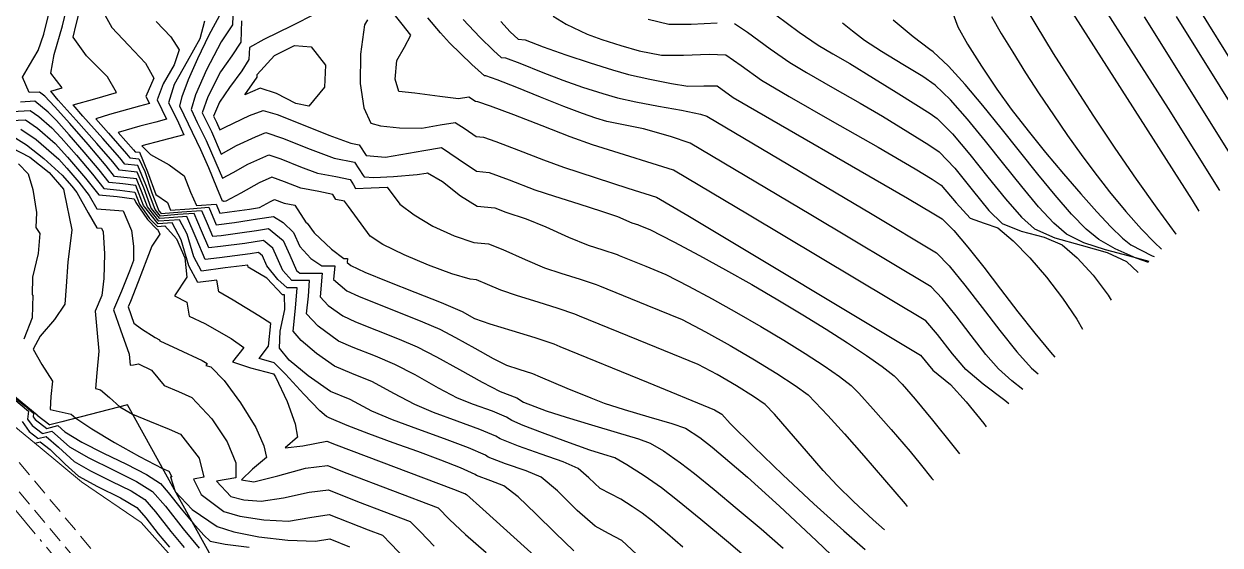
# Model space of a CAD drawing. Header units: millimetres. Extents: x -335 to 64136, y 248 to 109842.
# Drawn here: x 62499.8 to 62547.41, y 108526.31 to 108547.05 of the extents above; entities that cross this region are included whole.
import ezdxf

# ---------------------------------------------------------------- set-up
doc = ezdxf.new("R2010")
doc.units = ezdxf.units.MM
doc.header["$MEASUREMENT"] = 0
doc.linetypes.add('ACAD_ISO04W100', pattern=[30, 24, -3, 0, -3])
doc.linetypes.add('NASCOSTA', pattern=[9.525, 6.35, -3.175])
for name, color, linetype in [('curve livello 5m', 7, 'Continuous'), ('LIN010TR', 2, 'NASCOSTA'), ('LIN018TR', 6, 'NASCOSTA'), ('Per+Mod Surf', 7, 'Continuous'), ('sezioni', 7, 'Continuous'), ('TalusHautBas', 7, 'Continuous')]:
    doc.layers.add(name, color=color, linetype=linetype)
doc.layers.add('no_plot', color=5, linetype='Continuous', plot=False)

msp = doc.modelspace()

# ---------------------------------------------------------------- linework, layer by layer
at = {"layer": 'curve livello 5m', "color": 2, "flags": 128}
for points in [[(62541.21562, 108550.14489), (62545.33764, 108543.68491), (62547.38336, 108540.42288)], [(62511.40932, 108547.45651), (62510.45562, 108546.96759), (62509.34439, 108546.42531), (62508.7719, 108546.10828), (62508.7719, 108546.10828), (62508.75468, 108545.63026), (62508.47242, 108545.18042), (62507.98519, 108544.5167), (62507.5889, 108543.92952), (62507.5889, 108543.92952), (62507.34774, 108543.38476), (62507.46901, 108543.13511), (62507.60186, 108542.83285), (62507.80374, 108542.94497), (62508.77502, 108543.40021), (62509.31631, 108543.61002), (62509.31631, 108543.61002), (62509.87519, 108543.44668), (62510.85069, 108543.05883), (62511.9331, 108542.62121), (62512.81271, 108542.30856), (62512.81271, 108542.30856), (62513.14665, 108542.24168), (62513.42271, 108541.81642), (62514.18775, 108541.74925), (62515.72229, 108542.01063), (62516.41385, 108542.12843), (62517.08845, 108541.68498), (62517.8132, 108541.18576), (62517.8132, 108541.18576), (62518.31685, 108541.13436), (62519.10613, 108540.84094), (62520.13267, 108540.45222), (62520.13267, 108540.45222), (62520.91453, 108540.19338), (62521.87974, 108539.88716), (62522.7932, 108539.59647), (62523.41982, 108539.38422), (62523.41982, 108539.38422), (62523.99163, 108539.1394), (62524.261, 108539.05253), (62524.27822, 108539.04509), (62524.70994, 108538.86869), (62525.67073, 108538.37703), (62526.68206, 108537.83856), (62527.72199, 108537.26639), (62528.76859, 108536.67364), (62529.79994, 108536.07343), (62530.7941, 108535.47886), (62531.72915, 108534.90306), (62532.58315, 108534.35914), (62533.33417, 108533.86021), (62533.96029, 108533.41939), (62534.43957, 108533.0498), (62534.43957, 108533.0498), (62534.75112, 108532.71535), (62535.2716, 108532.11595), (62535.2716, 108532.11595), (62535.96522, 108531.27699), (62536.76797, 108530.27931), (62537.03192, 108529.94217)], [(62505.05612, 108547.14567), (62505.64343, 108546.53856), (62505.9826, 108546.02295), (62505.9826, 108546.02295), (62505.77557, 108545.42299), (62505.33825, 108544.66743), (62505.10223, 108544.0342), (62505.10223, 108544.0342), (62505.47944, 108543.25769), (62505.04479, 108543.14206), (62504.41317, 108542.97681), (62504.41317, 108542.97681), (62503.55388, 108542.73053), (62504.15998, 108542.0415), (62504.22391, 108541.9604), (62504.39628, 108541.94143), (62504.71887, 108541.16282), (62505.05082, 108540.26677), (62505.05082, 108540.26677), (62505.50782, 108539.94601), (62505.63209, 108539.64002), (62506.39422, 108539.69598), (62507.15858, 108539.75281), (62507.15858, 108539.75281), (62507.45502, 108539.05896), (62508.18414, 108539.14976), (62509.09469, 108539.28806), (62509.73167, 108539.38183), (62509.73167, 108539.38183), (62510.12347, 108539.14369), (62510.52622, 108538.74384), (62510.52622, 108538.74384), (62510.77465, 108538.18548), (62511.21664, 108537.7199), (62511.65299, 108537.42078), (62511.65299, 108537.42078), (62512.17554, 108537.42328), (62512.12597, 108536.8756), (62512.64946, 108536.4331), (62513.11112, 108536.21518), (62513.87511, 108535.90529), (62514.77816, 108535.55112), (62515.65697, 108535.20038), (62516.34826, 108534.90078), (62516.34826, 108534.90078), (62516.98193, 108534.56954), (62517.74727, 108534.14149), (62518.47807, 108533.73441), (62519.00817, 108533.46605), (62519.00817, 108533.46605), (62519.49292, 108533.30812), (62520.0392, 108533.13355), (62520.0392, 108533.13355), (62520.34152, 108533.00299), (62521.41277, 108532.55726), (62522.35932, 108532.17048), (62522.8972, 108531.95871), (62522.8972, 108531.95871), (62523.68713, 108531.70606), (62524.67476, 108531.41598), (62525.5828, 108531.14677), (62526.13396, 108530.95672), (62526.13396, 108530.95672), (62526.69608, 108530.59282), (62527.19088, 108530.20164), (62527.8954, 108529.61541), (62528.5983, 108529.00999), (62528.5983, 108529.00999), (62529.87078, 108527.85881), (62531.34731, 108526.48248), (62532.51105, 108525.36485)], [(62518.78035, 108547.1444), (62519.15484, 108546.73575), (62519.46768, 108546.4411), (62519.75246, 108546.41186), (62520.46017, 108546.13464), (62521.36698, 108545.8219), (62522.34192, 108545.50153), (62523.2257, 108545.22473), (62523.85897, 108545.04267), (62523.85897, 108545.04267), (62524.70436, 108544.8454), (62525.57882, 108544.67255), (62526.22, 108544.57599), (62526.22, 108544.57599), (62526.8589, 108544.58653), (62527.38441, 108544.58469), (62527.38441, 108544.58469), (62528.03398, 108544.12579), (62534.97005, 108540.10977), (62536.00951, 108539.49436), (62536.34183, 108539.29504), (62536.80905, 108538.82578), (62537.37193, 108538.16344), (62538.00287, 108537.36594), (62538.67429, 108536.49118), (62539.35857, 108535.59708), (62540.02814, 108534.74154), (62540.65539, 108533.98247), (62540.83254, 108533.79026)], [(62544.55529, 108537.5595), (62544.0663, 108537.73202), (62543.23791, 108538.09474), (62542.57604, 108538.46916), (62542.57604, 108538.46916), (62542.07302, 108538.88446), (62541.48979, 108539.48513), (62540.84347, 108540.22935), (62540.15114, 108541.07528), (62539.42993, 108541.98109), (62538.69692, 108542.90495), (62537.96922, 108543.80502), (62537.26394, 108544.63949), (62536.59818, 108545.36651), (62535.98904, 108545.94425), (62535.85238, 108546.03015), (62535.19288, 108546.54186), (62534.3947, 108547.20074)], [(62521.68597, 108526.0848), (62520.94285, 108526.79753), (62520.18015, 108527.55464), (62519.47415, 108528.2239), (62518.9011, 108528.67306), (62518.38655, 108528.87119), (62517.81186, 108529.08503), (62517.75464, 108529.12202), (62517.1746, 108529.38229), (62516.38906, 108529.69004), (62515.47139, 108530.02909), (62514.49499, 108530.38324), (62513.53322, 108530.7363), (62512.65948, 108531.07208), (62511.94715, 108531.37438), (62511.89042, 108531.40498), (62511.83934, 108531.42614), (62511.57333, 108531.651), (62510.93361, 108532.32082), (62510.21055, 108533.1134), (62509.75894, 108533.56201), (62509.16587, 108533.73753), (62509.53959, 108534.22239), (62509.62765, 108535.12932), (62509.15236, 108535.42992), (62508.12416, 108536.05612), (62507.55221, 108536.39318), (62507.47438, 108536.84938), (62506.71962, 108536.75539), (62506.36577, 108537.42079), (62506.05855, 108538.45809), (62505.70367, 108539.13334), (62505.14738, 108539.09223), (62504.5589, 108539.8292), (62504.24872, 108540.62282), (62503.73737, 108540.68446), (62503.19053, 108540.73926), (62502.79809, 108541.2371), (62502.19966, 108541.94444), (62501.59863, 108542.63672), (62501.0901, 108543.20583), (62500.76917, 108543.54365), (62500.23454, 108543.96961), (62499.66663, 108543.93447)], [(62499.2924, 108542.13264), (62500.03986, 108541.74491), (62500.80956, 108541.13165), (62501.37061, 108540.47686), (62501.37061, 108540.47686), (62501.39984, 108540.3393), (62501.70258, 108538.8579), (62501.6393, 108538.31144), (62501.55028, 108537.58328), (62501.55028, 108537.58328), (62501.47943, 108536.60523), (62501.42307, 108535.89747), (62501.42307, 108535.89747), (62501.01359, 108535.28269), (62500.45165, 108534.62669), (62500.16117, 108534.10943), (62500.16117, 108534.10943), (62500.51273, 108533.50232), (62500.93664, 108532.83104), (62500.93664, 108532.83104), (62500.86841, 108532.22504), (62500.83755, 108531.71045), (62500.83755, 108531.71045), (62501.67824, 108531.51814), (62501.86101, 108531.35455), (62502.50637, 108530.9311), (62503.40618, 108530.39505), (62504.39826, 108529.83993), (62505.32046, 108529.35926), (62505.32046, 108529.35926), (62505.56881, 108529.25549), (62505.69031, 108529.03264), (62505.63636, 108529.0231), (62505.81631, 108528.44863), (62506.5012, 108527.71981), (62507.48556, 108527.0553), (62507.48556, 108527.0553), (62508.15181, 108526.83139), (62509.15041, 108526.639), (62510.29746, 108526.50601), (62511.40904, 108526.46032), (62511.40904, 108526.46032), (62511.97845, 108526.55487), (62512.76183, 108526.24725)]]:
    msp.add_lwpolyline(points, dxfattribs=at)
at = {"layer": 'LIN010TR', "lineweight": 0, "ltscale": 0.1, "flags": 128}
for points in [[(62486.78305, 108544.94244), (62492.63692, 108537.93564), (62523.52337, 108500.96604)], [(62486.78305, 108543.77937), (62492.63692, 108536.77257), (62523.52337, 108499.80296)]]:
    msp.add_lwpolyline(points, dxfattribs=at)
at = {"layer": 'LIN018TR', "linetype": 'ACAD_ISO04W100', "lineweight": 0, "ltscale": 0.1, "flags": 128}
msp.add_lwpolyline([(62486.78305, 108542.87775), (62523.52337, 108498.90134)], dxfattribs=at)
at = {"layer": 'no_plot', "flags": 128}
for points in [[(62540.09074, 108549.75612), (62546.29355, 108540.03515), (62546.56807, 108539.59741)], [(62545.21583, 108549.83779), (62546.94593, 108547.02367), (62548.98307, 108543.75845)], [(62526.02677, 108526.23186), (62525.41021, 108526.76058), (62524.81088, 108527.25928), (62524.40857, 108527.57837), (62524.40857, 108527.57837), (62524.01214, 108527.84644), (62523.5549, 108528.13099), (62523.5549, 108528.13099), (62522.73694, 108528.56462), (62522.28483, 108528.98003), (62521.86229, 108529.36083), (62521.86229, 108529.36083), (62521.26234, 108529.62573), (62520.39133, 108529.92723), (62519.47733, 108530.23997), (62518.74843, 108530.53854), (62518.74843, 108530.53854), (62518.58484, 108530.6443), (62517.94229, 108530.91577), (62517.04314, 108531.2475), (62516.10638, 108531.59119), (62515.35103, 108531.89849), (62515.35103, 108531.89849), (62514.52769, 108532.34155), (62513.67355, 108532.8033), (62513.67355, 108532.8033), (62512.84522, 108533.14217), (62512.16339, 108533.42893), (62512.16339, 108533.42893), (62511.4392, 108533.92793), (62510.82746, 108534.44503), (62510.51168, 108534.82509), (62510.51168, 108534.82509), (62510.60975, 108535.73742), (62510.66808, 108536.55312), (62510.66808, 108536.55312), (62510.27971, 108536.55126), (62509.90355, 108536.87625), (62509.47028, 108537.4207), (62509.47028, 108537.4207), (62509.29489, 108537.8149), (62509.12861, 108537.94841), (62508.80474, 108537.89985), (62507.58543, 108537.73963), (62507.01378, 108537.67682), (62507.01378, 108537.67682), (62506.65012, 108538.525), (62506.28564, 108539.38112), (62506.28564, 108539.38112), (62505.75713, 108539.34635), (62505.2018, 108539.30105), (62505.2018, 108539.30105), (62504.86627, 108539.72124), (62504.56782, 108540.52077), (62504.30774, 108541.15026), (62504.30774, 108541.15026), (62503.60388, 108541.22771), (62503.34284, 108541.55886), (62502.7008, 108542.29431), (62501.87431, 108543.21449), (62501.16338, 108544.01023), (62500.868, 108544.37236), (62501.32572, 108544.50355), (62500.86777, 108545.08949), (62500.99955, 108545.83384), (62501.34065, 108546.97533), (62501.57416, 108547.97333)], [(62545.66378, 108538.68182), (62545.66064, 108538.68565), (62545.66064, 108538.68565), (62544.89876, 108539.71521), (62544.07995, 108540.86792), (62543.23146, 108542.10188), (62542.38051, 108543.37521), (62541.55434, 108544.646), (62540.78019, 108545.87236), (62540.0853, 108547.01241), (62539.4969, 108548.02423)], [(62524.57652, 108525.57474), (62523.59179, 108526.49648), (62523.06632, 108526.77548), (62522.5351, 108527.05666), (62522.5351, 108527.05666), (62521.82187, 108527.68395), (62521.03023, 108528.46542), (62520.38169, 108529.01694), (62520.38169, 108529.01694), (62519.79357, 108529.26165), (62518.97142, 108529.54014), (62518.28015, 108529.81178), (62518.28015, 108529.81178), (62518.16974, 108529.88316), (62517.48963, 108530.17785), (62516.54077, 108530.53511), (62515.4799, 108530.92035), (62514.46376, 108531.29899), (62513.64909, 108531.63644), (62513.64909, 108531.63644), (62512.78198, 108532.10414), (62512.00136, 108532.42753), (62511.11229, 108533.04016), (62510.36126, 108533.67499), (62509.97359, 108534.14159), (62509.97359, 108534.14159), (62510.00006, 108534.81879), (62510.1825, 108535.69131), (62510.16559, 108536.26307), (62510.16559, 108536.26307), (62510.09092, 108536.26271), (62509.46866, 108536.93111), (62508.727, 108537.36819), (62508.71371, 108537.44611), (62507.80575, 108537.33812), (62506.8667, 108537.2161), (62506.8667, 108537.2161), (62506.56297, 108537.78726), (62506.29927, 108538.67763), (62505.99465, 108539.25723), (62505.99465, 108539.25723), (62505.17459, 108539.19664), (62504.71258, 108539.77522), (62504.48049, 108540.39699), (62504.27823, 108540.88654), (62504.27823, 108540.88654), (62503.39721, 108540.98349), (62503.07047, 108541.39798), (62502.35095, 108542.24845), (62501.6283, 108543.08081), (62501.01687, 108543.76508), (62500.63101, 108544.17125), (62500.63101, 108544.17125), (62500.42297, 108544.33701), (62500.00319, 108544.31766), (62499.73924, 108544.93422), (62500.01405, 108545.41037), (62500.37022, 108545.98572), (62500.37022, 108545.98572), (62500.58966, 108546.63979), (62500.79306, 108547.44461)], [(62529.01228, 108525.42143), (62527.84542, 108526.40964), (62526.7371, 108527.33187), (62525.80607, 108528.08932), (62525.17107, 108528.58318), (62525.17107, 108528.58318), (62524.48293, 108529.0652), (62523.79722, 108529.5091), (62523.31967, 108529.7817), (62523.31967, 108529.7817), (62522.8827, 108529.91897), (62522.32609, 108530.08928), (62522.32609, 108530.08928), (62521.37208, 108530.42628), (62520.43867, 108530.77137), (62519.67163, 108531.06942), (62519.21671, 108531.2653), (62519.21671, 108531.2653), (62518.99994, 108531.40544), (62518.44329, 108531.63286), (62517.69012, 108531.90755), (62517.05297, 108532.16055), (62517.05297, 108532.16055), (62516.29303, 108532.55952), (62515.36567, 108533.07884), (62514.56512, 108533.50246), (62514.56512, 108533.50246), (62513.79828, 108533.82381), (62512.89913, 108534.17767), (62512.32541, 108534.43032), (62512.32541, 108534.43032), (62511.51017, 108535.02113), (62511.04978, 108535.50859), (62511.04978, 108535.50859), (62511.12552, 108536.21319), (62511.17056, 108536.84317), (62511.17056, 108536.84317), (62510.46849, 108536.83982), (62510.10161, 108537.23389), (62509.70533, 108538.12455), (62509.32963, 108538.42622), (62508.59787, 108538.31648), (62507.61954, 108538.18793), (62507.16086, 108538.13753), (62507.16086, 108538.13753), (62506.86907, 108538.81809), (62506.57662, 108539.50502), (62506.57662, 108539.50502), (62505.91949, 108539.46178), (62505.22902, 108539.40545), (62505.22902, 108539.40545), (62505.01995, 108539.66726), (62504.65515, 108540.64454), (62504.33726, 108541.41398), (62504.33726, 108541.41398), (62503.81056, 108541.47194), (62503.61522, 108541.71974), (62502.93288, 108542.49567), (62502.13819, 108543.38024), (62501.76329, 108543.82508), (62501.76329, 108543.82508), (62502.61949, 108544.07144), (62503.48192, 108544.31766), (62503.48192, 108544.31766), (62503.12351, 108544.93897), (62502.29423, 108545.7759), (62501.76246, 108546.51771), (62501.76246, 108546.51771), (62501.87905, 108547.02952), (62502.04073, 108547.65376)], [(62502.95937, 108547.50173), (62503.29594, 108546.91115), (62503.96679, 108546.1971), (62504.63789, 108545.48286), (62504.97524, 108544.89174), (62504.65312, 108544.16409), (62504.79114, 108543.87997), (62504.40101, 108543.7772), (62503.20552, 108543.44213), (62502.65859, 108543.27781), (62503.15833, 108542.7028), (62503.8876, 108541.88062), (62504.01723, 108541.71617), (62504.36677, 108541.67771), (62504.60534, 108541.18016), (62504.88579, 108540.32917), (62505.17364, 108539.61328), (62505.25623, 108539.50986), (62506.08185, 108539.57721), (62506.8676, 108539.62891), (62507.08802, 108539.11118), (62507.30794, 108538.59825), (62507.65364, 108538.63623), (62508.39101, 108538.73312), (62509.06156, 108538.83497), (62509.53065, 108538.90402), (62510.11577, 108538.43419), (62510.38018, 108537.84295), (62510.64685, 108537.2406), (62510.77511, 108537.12893), (62511.67305, 108537.13322), (62511.58787, 108536.19209), (62511.91254, 108535.84834), (62512.48743, 108535.43171), (62512.99373, 108535.20001), (62513.82805, 108534.8679), (62514.73437, 108534.51017), (62515.45669, 108534.20162), (62516.22168, 108533.80349), (62517.13608, 108533.29372), (62518.03535, 108532.79315), (62518.7549, 108532.4226), (62519.41505, 108532.16658), (62519.685, 108531.99205), (62520.58914, 108531.65009), (62521.37831, 108531.3979), (62522.38444, 108531.09569), (62523.40976, 108530.79149), (62524.25648, 108530.53333), (62524.72681, 108530.36921), (62525.25298, 108530.05539), (62525.93358, 108529.588), (62526.49147, 108529.15553), (62527.27679, 108528.51794), (62528.19152, 108527.75679), (62529.13767, 108526.95363), (62530.01721, 108526.19001)], [(62534.04466, 108526.91761), (62533.5954, 108527.31623), (62532.81398, 108528.04462), (62532.16498, 108528.68006), (62532.16498, 108528.68006), (62531.61421, 108529.28043), (62530.94133, 108530.05422), (62530.25686, 108530.8499), (62529.67133, 108531.51599), (62529.29525, 108531.90098), (62529.29525, 108531.90098), (62528.84215, 108532.22339), (62528.16492, 108532.64555), (62527.38819, 108533.09294), (62526.63658, 108533.49102), (62526.63658, 108533.49102), (62524.61817, 108534.31969), (62521.9162, 108535.41983), (62521.9162, 108535.41983), (62521.72792, 108535.50114), (62521.06898, 108535.7245), (62520.25997, 108535.97479), (62519.44862, 108536.22571), (62518.78269, 108536.45097), (62518.78269, 108536.45097), (62518.24765, 108536.68284), (62517.81264, 108536.86629), (62517.81264, 108536.86629), (62517.55737, 108536.88624), (62516.83293, 108537.10416), (62515.90386, 108537.45059), (62514.933, 108537.8607), (62514.08321, 108538.26963), (62514.08321, 108538.26963), (62513.58623, 108538.60224), (62512.72017, 108539.78151), (62512.5611, 108539.9946), (62512.21501, 108540.06828), (62512.09043, 108540.26209), (62511.53927, 108540.37921), (62510.82292, 108540.51596), (62510.82292, 108540.51596), (62510.17154, 108540.76504), (62509.66212, 108540.94804), (62509.66212, 108540.94804), (62509.15996, 108540.72724), (62508.42767, 108540.31609), (62507.8383, 108539.99321), (62507.8383, 108539.99321), (62507.77041, 108539.98303), (62507.74917, 108539.98039), (62507.74054, 108540.0006), (62507.69608, 108539.99731), (62507.47284, 108540.54214), (62507.15552, 108541.32839), (62507.15552, 108541.32839), (62506.8407, 108542.04467), (62506.34516, 108543.05754), (62506.00043, 108543.77442), (62506.00043, 108543.77442), (62506.09079, 108544.16702), (62506.34316, 108544.83137), (62506.71744, 108545.67687), (62507.17354, 108546.61294), (62507.67134, 108547.54898)], [(62508.13151, 108547.7168), (62508.1063, 108547.01715), (62507.64386, 108546.3425), (62507.06562, 108545.22339), (62506.62328, 108544.22414), (62506.44954, 108543.64453), (62506.69594, 108543.13212), (62507.05014, 108542.40815), (62507.4361, 108541.523), (62507.70808, 108540.91121), (62508.12407, 108541.13702), (62508.70788, 108541.46649), (62509.54685, 108541.83537), (62510.02001, 108541.68211), (62510.80219, 108541.3649), (62511.48618, 108541.11349), (62512.21626, 108540.97411), (62512.77835, 108540.85469), (62512.90987, 108540.6521), (62513.00235, 108540.49849), (62513.62565, 108540.52328), (62514.26038, 108540.55214), (62514.75602, 108539.87725), (62515.33035, 108539.44576), (62516.07039, 108538.9976), (62516.92671, 108538.61237), (62517.70442, 108538.34694), (62518.29078, 108538.3011), (62518.85855, 108538.07242), (62519.74699, 108537.67466), (62520.519, 108537.34711), (62521.16563, 108537.13284), (62521.93143, 108536.89764), (62522.57228, 108536.68494), (62522.70354, 108536.62825), (62524.58723, 108535.86129), (62525.99437, 108535.28357), (62526.92278, 108534.80019), (62527.90709, 108534.25464), (62528.87763, 108533.68857), (62529.76474, 108533.14366), (62530.49876, 108532.66155), (62531.01002, 108532.28392), (62531.29498, 108532.00336), (62531.79503, 108531.46567), (62532.45652, 108530.73108), (62533.2258, 108529.8598), (62534.04922, 108528.91207), (62534.87311, 108527.94808), (62534.9581, 108527.84245)], [(62538.99706, 108531.93185), (62538.84307, 108532.06105), (62537.98458, 108532.71109), (62537.2821, 108533.29842), (62537.2821, 108533.29842), (62536.75139, 108533.9266), (62536.16524, 108534.68893), (62535.69422, 108535.22741), (62535.69422, 108535.22741), (62528.6701, 108539.44051), (62525.64858, 108541.22939), (62522.85022, 108542.0989), (62522.42673, 108542.2365), (62521.54537, 108542.56111), (62520.42782, 108542.98913), (62519.29509, 108543.4261), (62518.36816, 108543.77756), (62517.86801, 108543.94905), (62517.86801, 108543.94905), (62517.77399, 108543.95864), (62517.51278, 108544.1346), (62517.09725, 108544.06383), (62516.35487, 108544.16047), (62515.35429, 108544.29617), (62515.35429, 108544.29617), (62514.7148, 108544.35858), (62514.58137, 108544.85563), (62514.63592, 108545.58929), (62514.63592, 108545.58929), (62514.94972, 108546.1247), (62515.20108, 108546.59914), (62514.85978, 108547.04359), (62514.48706, 108547.50981)], [(62539.55625, 108532.49803), (62539.11869, 108532.8511), (62538.59231, 108533.32487), (62538.59231, 108533.32487), (62538.08181, 108533.90049), (62537.49609, 108534.64475), (62536.89741, 108535.42705), (62536.34799, 108536.11676), (62535.91009, 108536.58328), (62535.91009, 108536.58328), (62531.11657, 108539.45846), (62526.31559, 108542.30085), (62525.52815, 108542.57336), (62524.46366, 108542.87629), (62524.46366, 108542.87629), (62523.72546, 108543.02188), (62522.99929, 108543.16574), (62522.99929, 108543.16574), (62522.56547, 108543.29696), (62522.02734, 108543.47801), (62522.02734, 108543.47801), (62521.29118, 108543.75849), (62520.36481, 108544.1305), (62519.4226, 108544.51265), (62518.63892, 108544.82356), (62518.18814, 108544.98184), (62518.18814, 108544.98184), (62518.1275, 108544.98807), (62517.62384, 108545.42967), (62516.73216, 108546.30226), (62516.73216, 108546.30226), (62516.37391, 108546.69319), (62515.88103, 108547.2963)], [(62520.86206, 108547.36277), (62521.3817, 108547.04409), (62522.2209, 108546.64552), (62522.79385, 108546.43492), (62523.55974, 108546.18886), (62524.28881, 108545.98114), (62525.17695, 108545.80559), (62526.0559, 108545.80522), (62527.0766, 108545.84924), (62527.7342, 108545.8247), (62528.34986, 108545.39657), (62529.16076, 108544.81688), (62530.26248, 108544.16191), (62531.96795, 108543.18558), (62533.79679, 108542.14078), (62535.26861, 108541.2804), (62535.94269, 108540.86548), (62536.30646, 108540.62808), (62536.91009, 108539.93282), (62537.46202, 108539.31672), (62538.01688, 108539.12299), (62538.55655, 108538.93056), (62539.17749, 108538.4116), (62539.83766, 108537.74314), (62540.50243, 108536.97052), (62541.13719, 108536.13908), (62541.7073, 108535.29419), (62541.93301, 108534.90447)], [(62529.7201, 108547.41023), (62530.65588, 108546.72604), (62531.41432, 108546.19905), (62531.99181, 108545.86346), (62532.67082, 108545.47153), (62533.61543, 108544.89659), (62534.51886, 108544.33814), (62535.2977, 108543.84861), (62535.86847, 108543.48047), (62536.14775, 108543.28617), (62536.76352, 108542.66999), (62537.45312, 108541.85565), (62538.17001, 108540.95695), (62538.86765, 108540.08772), (62539.4995, 108539.36178), (62540.01903, 108538.89294), (62540.83567, 108538.53192), (62541.87791, 108538.24394), (62542.90742, 108537.95704), (62543.68587, 108537.59925), (62544.15358, 108537.15277)], [(62536.72817, 108547.58317), (62536.96883, 108546.93043), (62537.35753, 108546.24558), (62537.90863, 108545.3689), (62538.52229, 108544.45397), (62539.09868, 108543.65435), (62539.76423, 108542.79722), (62540.46522, 108541.92898), (62541.17376, 108541.08127), (62541.86199, 108540.28569), (62542.50206, 108539.57388), (62543.06608, 108538.97745), (62543.5262, 108538.52804), (62543.85455, 108538.25727), (62544.70009, 108537.82123), (62544.78442, 108537.79148)], [(62538.30602, 108547.3419), (62538.6949, 108546.67318), (62539.15416, 108545.91972), (62539.66579, 108545.10921), (62540.21181, 108544.26934), (62540.77421, 108543.4278), (62541.33498, 108542.61227), (62541.87613, 108541.85044), (62542.37966, 108541.17), (62543.00705, 108540.37177), (62543.66217, 108539.5852), (62544.27893, 108538.88528), (62544.79125, 108538.34701), (62545.08076, 108538.09152)], [(62544.38173, 108547.33468), (62548.19866, 108541.24836)], [(62545.66329, 108547.3389), (62548.2375, 108543.21282)], [(62506.98996, 108547.15416), (62506.79906, 108546.46044), (62506.2973, 108545.55982), (62505.7822, 108544.64391), (62505.55133, 108543.90431), (62505.89684, 108543.22998), (62506.16773, 108542.6354), (62505.30283, 108542.41559), (62504.4904, 108542.19355), (62504.83122, 108541.85027), (62505.58259, 108541.43694), (62506.1817, 108541.0065), (62506.42815, 108540.35973), (62506.66409, 108539.81867), (62507.44956, 108539.8767), (62507.6021, 108539.51967), (62507.97727, 108539.5664), (62508.77371, 108539.68046), (62509.17679, 108539.74628), (62509.61203, 108539.988), (62509.7774, 108540.06071), (62510.15966, 108539.91842), (62510.57706, 108539.83482), (62511.03035, 108539.12961), (62511.0677, 108539.12165), (62511.35592, 108538.73556), (62512.03433, 108538.08037), (62512.53087, 108537.71263), (62512.67802, 108537.71333), (62512.66406, 108537.5591), (62512.81148, 108537.43449), (62513.3642, 108537.17359), (62514.27888, 108536.80258), (62515.36004, 108536.37856), (62516.41219, 108535.95864), (62517.23983, 108535.59993), (62517.73545, 108535.3326), (62518.33959, 108535.12057), (62519.21556, 108534.85038), (62520.13851, 108534.56749), (62520.88356, 108534.31735), (62521.12886, 108534.21141), (62524.64912, 108532.77809), (62527.27879, 108531.69846), (62527.58048, 108531.51804), (62527.90611, 108531.15256), (62528.84963, 108530.2156), (62530.00634, 108529.10866), (62531.24366, 108527.95531), (62532.42903, 108526.87911), (62533.27542, 108526.13876)], [(62508.46119, 108547.17575), (62508.43049, 108546.32371), (62508.06823, 108545.78381), (62507.61638, 108545.13601), (62507.12078, 108544.14295), (62506.89864, 108543.51465), (62507.25958, 108542.77163), (62507.65497, 108541.87203), (62508.25581, 108542.20573), (62509.01082, 108542.5596), (62509.43158, 108542.72269), (62510.09469, 108542.50791), (62511.19086, 108542.06336), (62512.14945, 108541.71103), (62512.9625, 108541.54819), (62513.3058, 108541.01935), (62513.33827, 108540.96543), (62513.72152, 108540.94142), (62514.50577, 108540.97487), (62515.45574, 108541.05573), (62515.80209, 108541.11473), (62515.86439, 108541.12534), (62516.46074, 108540.78178), (62517.17375, 108540.2126), (62517.8328, 108539.79932), (62518.54128, 108539.72702), (62518.98564, 108539.56009), (62519.79006, 108539.29873), (62520.57042, 108538.97187), (62521.47977, 108538.56779), (62522.25532, 108538.24326), (62522.83782, 108538.0555), (62523.41664, 108537.86873), (62523.49088, 108537.83667), (62524.55628, 108537.40288), (62525.35215, 108537.07613), (62526.24777, 108536.61562), (62527.19507, 108536.10542), (62528.16371, 108535.56367), (62529.12336, 108535.00852), (62530.04368, 108534.45812), (62530.89432, 108533.93061), (62531.64495, 108533.44413), (62532.26522, 108533.01683), (62532.72479, 108532.66686), (62533.0356, 108532.35024), (62533.60382, 108531.72321), (62534.31942, 108530.9093), (62535.07235, 108530.03202), (62535.47478, 108529.54527), (62535.94052, 108528.96643), (62535.99698, 108528.89431)], [(62513.47068, 108547.21622), (62513.3591, 108547.01684), (62513.19185, 108545.84852), (62513.18572, 108544.68485), (62513.32896, 108543.70919), (62513.60982, 108543.10491), (62513.99542, 108542.98821), (62514.74826, 108542.91473), (62515.64249, 108542.90653), (62516.36329, 108543.03782), (62516.96332, 108543.13152), (62517.36358, 108542.8684), (62517.79359, 108542.5722), (62518.09243, 108542.5417), (62518.58219, 108542.36959), (62519.47784, 108542.02667), (62520.4776, 108541.64193), (62521.2797, 108541.34436), (62523.83124, 108540.51536), (62524.98157, 108540.15792), (62526.22363, 108539.42256), (62535.47835, 108533.87153), (62535.97189, 108533.27197), (62536.672, 108532.70704), (62537.30446, 108532.00659), (62537.99934, 108531.14297), (62538.09111, 108531.01459)], [(62517.27773, 108547.21868), (62517.9435, 108546.519), (62518.4893, 108545.98489), (62518.79759, 108545.71458), (62518.9703, 108545.69685), (62519.53109, 108545.48745), (62520.44826, 108545.11623), (62521.24376, 108544.80633), (62522.03597, 108544.53549), (62522.84537, 108544.27545), (62523.42913, 108544.10421), (62524.15746, 108543.94664), (62525.06188, 108543.78073), (62525.97307, 108543.61386), (62526.72168, 108543.45339), (62526.9826, 108543.37232), (62533.56304, 108539.47641), (62536.12596, 108537.93916), (62536.6265, 108537.41857), (62537.24621, 108536.65845), (62537.93438, 108535.76525), (62538.6403, 108534.84537), (62539.31325, 108534.00525), (62539.90252, 108533.35132), (62540.16927, 108533.11871)], [(62524.65087, 108547.23661), (62525.47327, 108547.0452), (62526.36212, 108547.04257), (62527.39563, 108547.09265)], [(62528.08398, 108547.06471), (62528.60289, 108546.71889), (62529.50057, 108546.0619), (62530.28754, 108545.50796), (62530.95172, 108545.11311), (62531.97988, 108544.52452), (62533.08241, 108543.89466), (62533.96972, 108543.37597), (62534.98035, 108542.75768), (62535.81642, 108542.23218), (62536.2271, 108541.95712), (62536.84665, 108541.30418), (62537.54005, 108540.44488), (62538.20533, 108539.62863), (62538.74052, 108539.10483), (62539.48765, 108538.80515), (62540.40347, 108538.56209), (62541.12121, 108538.26491), (62541.71886, 108537.74266), (62542.3502, 108537.04598), (62542.95088, 108536.25918), (62543.07651, 108536.06225)], [(62544.59139, 108537.59604), (62543.80842, 108537.80441), (62542.85192, 108538.05757), (62541.98316, 108538.34018), (62541.29754, 108538.68105), (62541.29754, 108538.68105), (62540.7879, 108539.11745), (62540.18408, 108539.77082), (62539.51259, 108540.5763), (62538.79997, 108541.46902), (62538.07272, 108542.38413), (62537.35736, 108543.25677), (62536.68041, 108544.02209), (62536.0684, 108544.61521), (62536.0684, 108544.61521), (62535.57422, 108544.95138), (62534.78186, 108545.43295), (62533.92857, 108545.94827), (62533.25158, 108546.38568), (62533.25158, 108546.38568), (62532.77749, 108546.76639), (62532.38088, 108547.07815)], [(62499.33594, 108543.56252), (62500.04611, 108543.60222), (62500.39527, 108543.36186), (62500.90734, 108542.91605), (62501.28566, 108542.51151), (62501.88505, 108541.83009), (62502.52571, 108541.07622), (62502.98386, 108540.49503), (62503.62225, 108540.43105), (62504.21921, 108540.35909), (62504.40522, 108539.88318), (62504.79726, 108539.31105), (62505.12017, 108538.98783), (62505.41269, 108539.00944), (62505.87687, 108538.50314), (62506.19996, 108537.74691), (62506.28503, 108536.96763), (62505.79638, 108536.23541), (62506.28273, 108535.97321), (62506.37741, 108535.41817), (62506.99583, 108535.13109), (62508.05248, 108534.52552), (62508.54617, 108534.17719), (62508.10115, 108533.59983), (62508.81236, 108533.35811), (62509.72632, 108533.11886), (62509.80946, 108533.00619), (62510.27624, 108532.02307), (62510.60123, 108531.1329), (62510.68692, 108530.60274), (62510.20233, 108530.17569), (62510.90308, 108530.25451), (62511.85638, 108530.45035), (62512.22353, 108530.30617), (62516.89403, 108528.53367), (62517.33954, 108528.36088), (62517.34358, 108528.35827), (62517.42051, 108528.32917), (62518.06902, 108527.73882), (62521.61986, 108524.53477)], [(62499.27187, 108543.20208), (62499.85768, 108543.23482), (62500.33925, 108542.90332), (62501.04551, 108542.28844), (62501.53929, 108541.74854), (62502.25333, 108540.91534), (62502.77718, 108540.2508), (62503.50712, 108540.17765), (62504.18969, 108540.09537), (62504.25153, 108539.93716), (62504.71293, 108539.26383), (62505.09296, 108538.88342), (62505.12171, 108538.88555), (62505.20746, 108538.68484), (62504.89093, 108538.21055), (62504.68414, 108537.69098), (62504.34084, 108536.78226), (62504.038, 108535.99906), (62503.94914, 108535.79212), (62504.178, 108535.14258), (62504.47469, 108534.9192), (62505.01946, 108534.56819), (62505.19768, 108534.47211), (62505.20262, 108534.44317), (62505.91879, 108534.10167), (62506.89562, 108533.65722), (62507.09313, 108533.53569), (62507.03644, 108533.46214), (62507.24348, 108533.40086), (62507.76608, 108532.86204), (62508.42523, 108531.96877), (62509.02319, 108530.98903), (62509.34826, 108530.26406), (62509.45994, 108529.79274), (62508.90184, 108529.32477), (62508.45428, 108528.90649), (62508.94823, 108528.83239), (62509.90853, 108529.07005), (62510.99986, 108529.36844), (62511.8869, 108529.47648), (62512.64884, 108529.17728), (62516.28295, 108527.79809), (62516.73832, 108527.32777), (62517.37993, 108526.7362), (62518.19985, 108526.00905)], [(62499.66925, 108542.86743), (62500.28323, 108542.44477), (62501.18368, 108541.66084), (62501.50962, 108541.30445), (62501.98095, 108540.75446), (62502.39866, 108540.22457), (62502.69699, 108539.69388), (62503.22705, 108539.65656), (62503.74562, 108539.61659), (62504.08285, 108538.82827), (62504.16432, 108538.21089), (62504.1566, 108537.64013), (62504.00235, 108537.21648), (62503.68251, 108536.41091), (62503.36637, 108535.6747), (62503.63619, 108534.87501), (62503.98737, 108533.91224), (62504.02783, 108533.46816), (62504.15343, 108533.4864), (62504.36046, 108533.51646), (62504.87374, 108533.27266), (62505.37543, 108532.65431), (62505.95093, 108532.41895), (62506.48835, 108532.1893), (62507.28227, 108531.33371), (62507.89212, 108530.41536), (62508.23614, 108529.58421), (62508.23256, 108528.99021), (62507.45805, 108528.85329), (62508.03106, 108528.24352), (62508.54695, 108528.11452), (62509.24683, 108528.05916), (62510.13042, 108528.18819), (62511.15064, 108528.41256), (62511.91742, 108528.50261), (62513.07416, 108528.04838), (62515.1736, 108527.25162), (62515.58445, 108526.83185), (62516.12179, 108526.27229)], [(62499.48083, 108542.50004), (62499.90563, 108542.23346), (62500.58749, 108541.6902), (62501.32184, 108541.03323), (62501.70858, 108540.59358), (62501.91119, 108540.33655), (62502.35147, 108539.53552), (62502.69699, 108538.93872), (62502.89031, 108538.92447), (62502.95248, 108538.77914), (62503.00698, 108537.90117), (62502.97564, 108536.91992), (62502.90582, 108536.23947), (62502.63757, 108535.61333), (62502.69736, 108534.8874), (62502.78289, 108534.02046), (62502.69727, 108533.16778), (62502.6519, 108532.53916), (62502.85304, 108532.49315), (62503.20601, 108532.18291), (62503.61417, 108531.8119), (62504.12185, 108531.51909), (62504.79464, 108531.23554), (62505.58182, 108530.92799), (62506.02858, 108530.72239), (62506.77936, 108529.77364), (62506.96143, 108529.01143), (62506.5472, 108528.93819), (62506.85642, 108528.32697), (62507.75831, 108527.64941), (62508.39443, 108527.45757), (62509.34614, 108527.31325), (62510.32794, 108527.25974), (62511.1778, 108527.40754), (62511.94794, 108527.52874), (62513.49947, 108526.91948), (62514.06425, 108526.70514), (62514.40677, 108526.36519), (62514.99186, 108525.74561)], [(62499.57934, 108541.48364), (62499.96756, 108541.07719), (62500.15307, 108540.46233), (62500.29373, 108539.54224), (62500.27373, 108538.95346), (62500.42589, 108538.71036), (62500.36253, 108537.91622), (62500.14449, 108536.97525), (62500.12277, 108536.27343), (62500.1484, 108536.25431), (62500.13089, 108535.35589), (62499.79058, 108534.50828)], [(62499.15874, 108532.39319), (62499.83691, 108531.85118), (62500.18345, 108531.54376), (62500.16852, 108531.41222), (62500.24311, 108531.30632), (62500.70535, 108530.95254), (62500.70704, 108530.94749), (62501.14712, 108531.06334), (62501.43098, 108530.81048), (62502.10742, 108530.40865), (62502.97129, 108529.9718), (62503.87717, 108529.53138), (62504.67962, 108529.1188), (62505.23322, 108528.76551), (62505.5436, 108528.40185), (62506.06268, 108527.75355), (62506.51906, 108527.19942), (62506.96462, 108526.70837), (62507.21281, 108526.46119), (62507.8052, 108526.34364), (62508.75875, 108526.23249)], [(62499.39977, 108532.12887), (62499.98281, 108531.63581), (62499.94711, 108531.32134), (62500.12546, 108531.06814), (62500.52748, 108530.76045), (62500.53151, 108530.74836), (62500.91338, 108530.8489), (62501.61226, 108530.22635), (62502.37814, 108529.78362), (62503.34936, 108529.30399), (62504.27883, 108528.84085), (62504.9195, 108528.4476), (62505.4326, 108527.8601), (62506.13889, 108526.95097), (62506.77188, 108526.1915)], [(62499.72571, 108531.23045), (62500.0078, 108530.82996), (62500.34961, 108530.56835), (62500.35597, 108530.54924), (62500.67965, 108530.63445), (62501.17673, 108530.20577), (62501.79353, 108529.64221), (62502.44479, 108529.26575), (62503.27064, 108528.8579), (62504.061, 108528.46408), (62504.60579, 108528.12969), (62505.04209, 108527.63012), (62505.64267, 108526.85706), (62506.18092, 108526.21126)], [(62500.23406, 108530.36423), (62500.44591, 108530.42), (62500.83875, 108530.11095), (62501.43589, 108529.53169), (62501.9748, 108529.05808), (62502.73083, 108528.63688), (62503.64003, 108528.19188), (62504.29207, 108527.81177), (62504.65158, 108527.40014), (62505.14645, 108526.76314), (62505.58997, 108526.23101)]]:
    msp.add_lwpolyline(points, dxfattribs=at)
at = {"layer": 'Per+Mod Surf', "color": 2, "linetype": 'Continuous'}
msp.add_lwpolyline([(62511.13365, 108543.77798), (62510.62056, 108543.88829), (62509.85648, 108544.27739), (62509.20104, 108544.49735), (62509.20104, 108544.49735), (62508.59497, 108544.23087), (62509.07887, 108544.93682), (62509.08261, 108545.0408), (62509.77193, 108545.78695), (62510.56554, 108546.19264), (62511.22536, 108546.13616), (62511.22536, 108546.13616), (62511.79838, 108545.412), (62511.76441, 108544.5386), (62511.13365, 108543.77798)], dxfattribs=at)
at = {"layer": 'sezioni', "linetype": 'Continuous', "lineweight": 0, "flags": 128}
msp.add_lwpolyline([(62523.52337, 108501.63533), (62523.03974, 108502.18134), (62522.38427, 108503.78958), (62522.265, 108504.56388), (62521.10324, 108506.32111), (62519.85222, 108507.69123), (62518.5714, 108509.21025), (62517.44718, 108510.81446), (62516.04144, 108512.91849), (62514.44018, 108514.8043), (62513.47939, 108516.12077), (62512.19842, 108517.47289), (62509.88554, 108519.92804), (62508.78248, 108521.10224), (62507.9996, 108522.2408), (62507.50131, 108523.45046), (62507.06446, 108524.29231), (62504.46684, 108527.20812), (62502.09266, 108528.82976), (62500.44227, 108530.19071), (62499.39991, 108531.0594), (62498.47325, 108532.50706), (62496.30158, 108534.7945), (62493.86803, 108538.02557)], dxfattribs=at)
at = {"layer": 'TalusHautBas', "color": 2, "linetype": 'Continuous'}
for p, q in [((62500.3277, 108531.47757), (62496.8227, 108534.36158)), ((62503.9157, 108531.89057), (62501.30699, 108531.21002)), ((62510.2527, 108520.47156), (62503.9157, 108531.89057)), ((62500.3277, 108531.47757), (62500.83324, 108531.09065)), ((62501.30699, 108531.21002), (62500.83324, 108531.09065))]:
    msp.add_line(p, q, dxfattribs=at)

doc.saveas('drawing.dxf')
